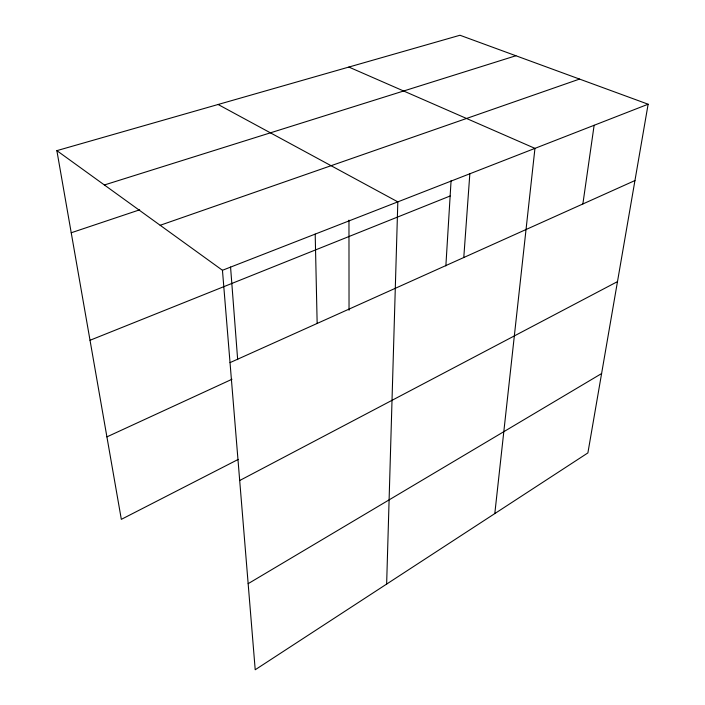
<?xml version="1.0" encoding="UTF-8"?>
<svg xmlns="http://www.w3.org/2000/svg" width="705" height="705" viewBox="0 0 705 705"><rect width="100%" height="100%" fill="white"/><g stroke="black" fill="none" stroke-linecap="round" stroke-linejoin="round"><path stroke-width="1.06" d="M386.64 584.084L397.823 201.868L218.109 104.49M445.86 265.908L451.077 180.691M463.784 257.51L469.838 173.774M494.804 513.584L534.954 148.367L348.852 67.063M582.868 203.965L594.13 125.278M648.133 104.217L587.891 452.91L255.21 669.75L222.454 270.279L56.867 150.641L459.977 35.25L648.133 104.217L222.454 270.279M248.151 583.678L601.603 373.553M239.691 480.528L617.483 281.612M238.211 459.422L121.331 519.356L56.867 150.641M106.904 436.88L231.989 379.264M230.024 362.626L634.949 180.55M90.02 340.277L450.142 195.99M160.167 225.283L579.545 79.075M71.223 232.765L139.678 209.817M104.375 184.974L515.901 55.748M230.561 267.019L237.664 359.656M315.197 234.104L317.153 323.445M348.966 220.127L349.037 310.244"/></g></svg>
